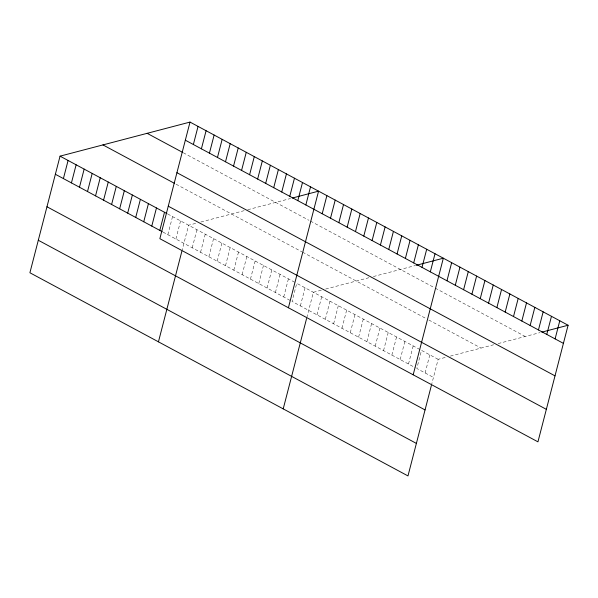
<?xml version="1.0" encoding="UTF-8"?>
<svg xmlns="http://www.w3.org/2000/svg" width="598" height="598" viewBox="0 0 598 598"><rect width="100%" height="100%" fill="white"/><g stroke="black" fill="none" stroke-linecap="round" stroke-linejoin="round"><path stroke-width="0.45" stroke-dasharray="2.99 2.24" d="M167.851 234.708L172.538 216.596M175.887 239.021L180.566 220.909M181.814 251.466L188.602 225.229L197.355 222.934M192.235 247.811L196.921 229.699M200.554 252.281L205.241 234.169M208.874 256.751L213.553 238.639M217.186 261.221L221.873 243.102M225.506 265.691L230.193 247.572M233.825 270.161L238.512 252.042M242.145 274.632L246.825 256.512M250.457 279.102L255.144 260.982M258.777 283.564L263.464 265.452M267.097 288.034L271.784 269.922M275.416 292.504L280.096 274.392M283.729 296.974L288.415 278.862M300.368 305.914L305.055 287.802M306.819 317.605L313.367 292.273L323.869 289.522M317 314.854L321.687 296.743M325.319 319.325L330.006 301.213M333.639 323.795L338.326 305.683M341.959 328.265L346.638 310.153M350.271 332.735L354.958 314.623M358.591 337.205L363.278 319.093M366.91 341.675L371.597 323.555M375.23 346.145L379.909 328.025M383.542 350.615L388.229 332.495M391.862 355.085L396.549 336.966M400.182 359.555L404.868 341.436M408.501 364.018L413.181 345.906M425.133 372.958L429.82 354.846M431.352 385.553L438.14 359.316L446.011 357.253M200.853 222.015L244.119 210.675M247.721 209.726L290.561 198.499M325.626 289.058L368.884 277.719M373.391 276.538L415.326 265.542M450.391 356.102L493.649 344.762M498.156 343.581L540.091 332.593M183.287 152.752L308.949 220.281M310.459 221.096L433.714 287.324M435.232 288.139L525.208 336.487M176.051 184.199L301.811 251.773M302.573 252.177L425.828 318.413M428.848 320.035L481.024 348.073M167.717 214.002L295.225 282.518M419.99 349.561L296.735 283.332L292.048 301.444L415.304 367.68M438.14 359.316L421.5 350.376L416.813 368.488L433.453 377.428M163.03 232.114L290.538 300.637"/><path stroke-width="0.9" d="M190.022 122.082L159.86 238.684L537.946 441.847L568.1 325.245L190.022 122.082L60.054 156.153L29.9 272.755L407.978 475.918L431.352 385.553M63.403 178.585L68.09 160.466M71.439 182.898L76.125 164.786M79.474 187.219L84.161 169.099M87.51 191.532L92.189 173.42M95.545 195.852L100.225 177.741M103.574 200.166L108.26 182.054M111.609 204.486L116.296 186.374M119.645 208.807L124.332 190.687M127.68 213.12L132.36 195.008M135.716 217.44L140.395 199.321M143.744 221.753L148.431 203.641M151.78 226.074L156.467 207.954M159.816 230.387L164.502 212.275M193.371 144.514L198.05 126.402M201.399 148.835L206.086 130.715M158.448 341.832L181.814 251.466M209.435 153.148L214.121 135.036M217.47 157.468L222.157 139.349M225.506 161.781L230.193 143.669M233.541 166.102L238.221 147.983M241.577 170.415L246.256 152.303M249.605 174.736L254.292 156.624M257.641 179.049L262.328 160.937M265.676 183.369L270.363 165.257M273.712 187.69L278.391 169.57M281.748 192.003L286.427 173.891M289.776 196.323L294.463 178.204M297.811 200.636L302.498 182.525M305.847 204.957L310.534 186.845M288.408 307.761L318.57 191.158L292.31 198.043M322.202 213.74L326.882 195.628M330.515 218.21L335.201 200.098M283.213 408.875L306.587 318.51M338.834 222.68L343.521 204.568M347.154 227.15L351.841 209.038M355.474 231.62L360.153 213.508M363.786 236.09L368.473 217.978M372.106 240.56L376.792 222.449M380.425 245.031L385.112 226.919M388.745 249.501L393.424 231.389M397.057 253.971L401.744 235.859M405.377 258.441L410.064 240.321M413.696 262.911L418.383 244.791M422.016 267.381L426.695 249.261M430.328 271.851L435.015 253.731M413.181 374.804L443.335 258.201L416.201 265.318M446.968 280.783L451.654 262.671M455.287 285.253L459.967 267.142M463.6 289.724L468.286 271.612M471.919 294.194L476.606 276.082M480.239 298.664L484.926 280.552M488.559 303.134L493.238 285.022M496.871 307.604L501.558 289.492M505.19 312.074L509.877 293.962M513.51 316.544L518.197 298.432M521.83 321.014L526.509 302.902M530.142 325.484L534.829 307.372M538.462 329.954L543.148 311.842M546.781 334.424L551.468 316.312M555.101 338.894L559.78 320.775M541.84 332.129L568.1 325.245M185.335 140.194L563.413 343.364M147.13 133.324L182.48 152.318M176.926 172.695L555.011 375.865M102.946 144.91L174.444 183.332M168.27 206.183L546.348 409.346M60.054 156.153L166.909 213.568M55.367 174.265L162.222 231.688M46.965 206.766L425.043 409.929M38.302 240.254L416.387 443.417"/></g></svg>
